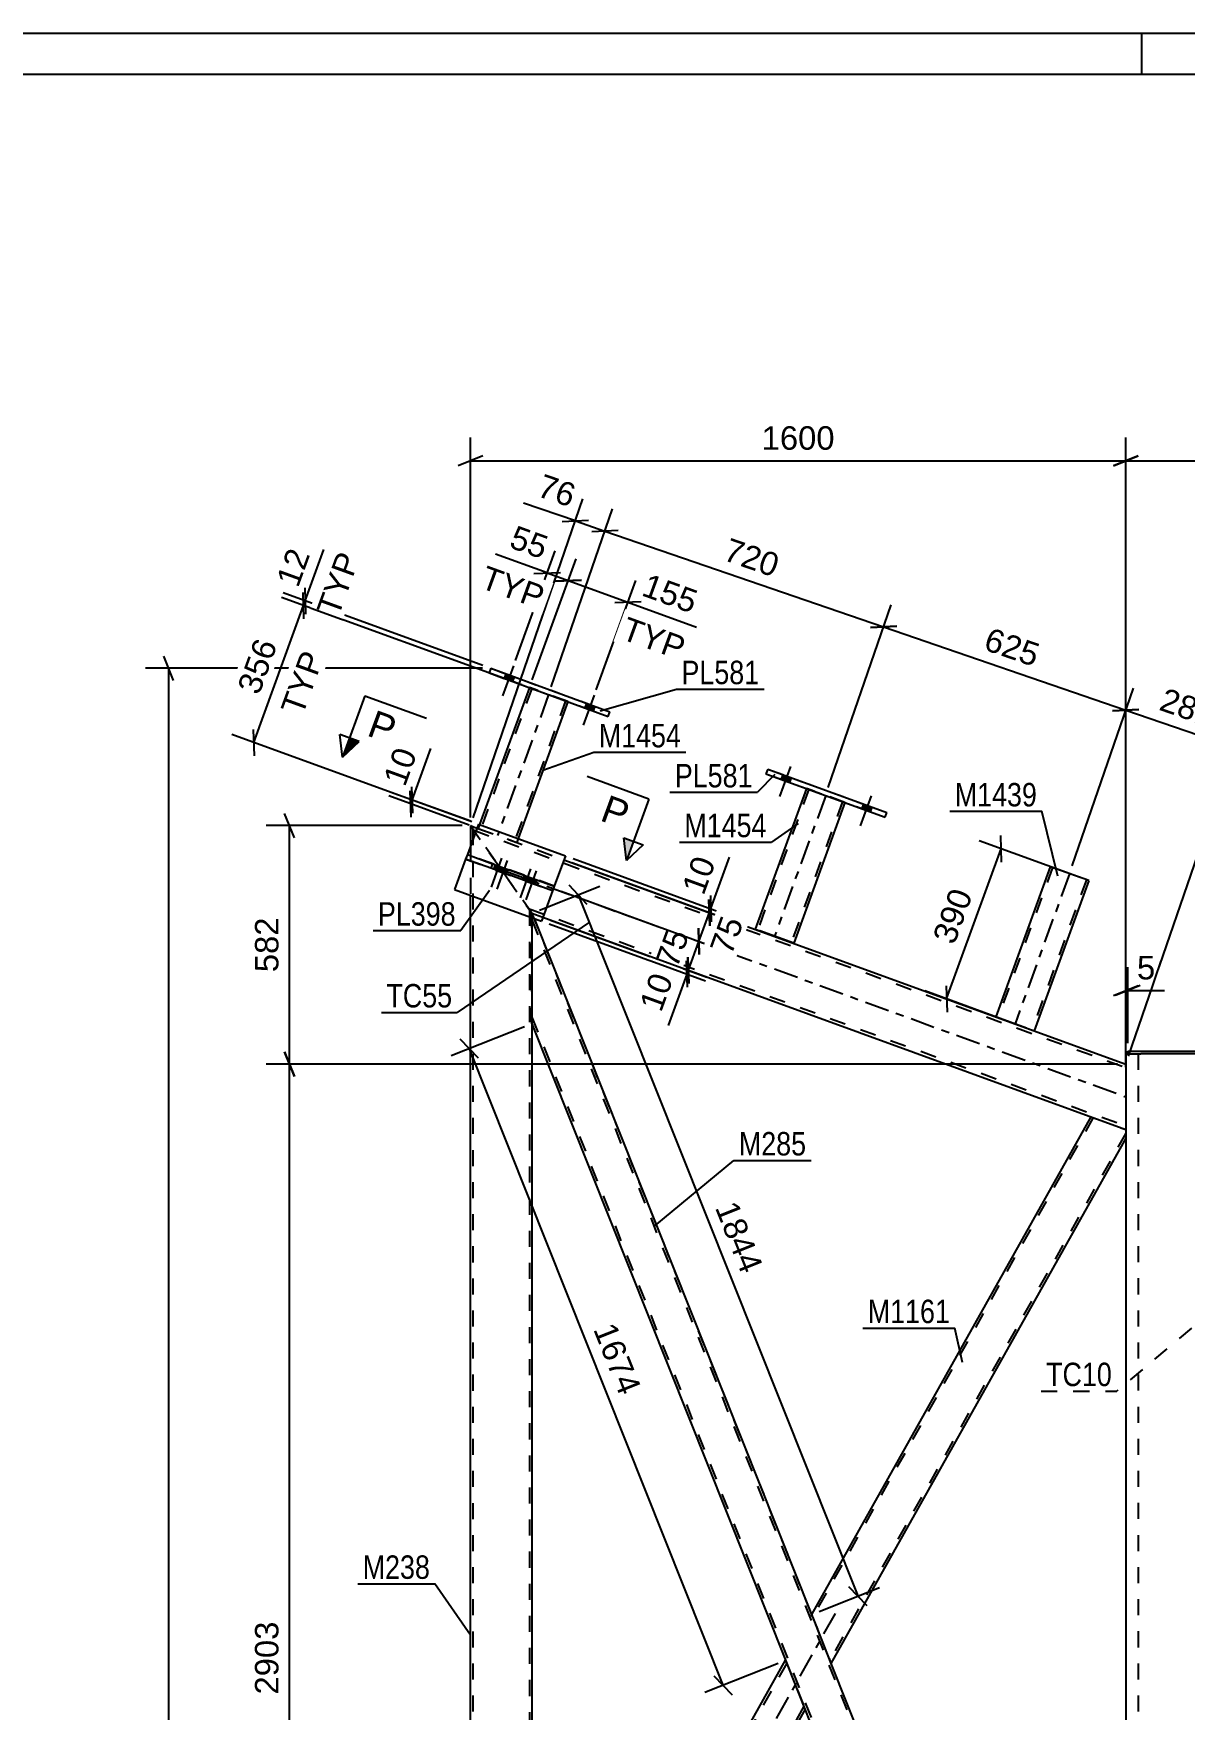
# Model space of a CAD drawing. Header units: millimetres. Extents: x -178 to 663, y -245 to 349.
# Drawn here: x 107.5 to 248, y 144.6 to 349.3 of the extents above; entities that cross this region are included whole.
import ezdxf

# ---------------------------------------------------------------- set-up
doc = ezdxf.new("R2010")
doc.units = ezdxf.units.MM
doc.linetypes.add('DXK_LINE_DOT2', pattern=[3.9198, 1.9599, -1.9599])
doc.linetypes.add('DXK_LINE_DOT3', pattern=[5.9187, 2.979, -0.9799, 0.9799, -0.9799])
doc.styles.add('Arial', font='ARIAL.TTF', dxfattribs={"height": 0.2})
doc.styles.add('Arial Narrow', font='ARIALN.TTF', dxfattribs={"height": 0.2})

# ---------------------------------------------------------------- blocks, each defined once
blk = doc.blocks.new('Unknown-247105013-1130')
at = {"color": 5, "linetype": 'Continuous'}
for p, q in [((662.81, 349.29), (-178.19, 349.29)), ((242.81, 344.29), (242.81, 349.29)), ((657.81, 344.29), (-173.19, 344.29))]:
    blk.add_line(p, q, dxfattribs=at)
blk = doc.blocks.new('Part-247105013-16909 - 16823')
at = {"color": 2, "linetype": 'Continuous'}
for p, q in [((160.46, 249), (160.25, 248.44)), ((163.34, 247.32), (160.25, 248.44)), ((160.46, 249), (160.46, 249)), ((160.46, 249), (163.55, 247.88)), ((163.55, 247.88), (163.34, 247.32)), ((163.55, 247.88), (171.08, 245.14)), ((170.87, 244.57), (163.34, 247.32)), ((171.08, 245.14), (170.87, 244.57)), ((171.08, 245.14), (171.08, 245.14))]:
    blk.add_line(p, q, dxfattribs=at)
at = {"color": 7, "linetype": 'DXK_LINE_DOT2'}
for p, q in [((160.25, 248.44), (170.87, 244.57)), ((171.08, 245.14), (160.46, 249)), ((160.46, 249), (160.46, 249)), ((171.08, 245.14), (171.08, 245.14))]:
    blk.add_line(p, q, dxfattribs=at)
blk = doc.blocks.new('Part-247105013-16826 - 16823')
at = {"color": 2, "linetype": 'Continuous'}
for p, q in [((160.84, 252.53), (161.63, 252.24)), ((172.26, 248.37), (240.86, 223.4)), ((169.69, 241.33), (240.86, 215.42))]:
    blk.add_line(p, q, dxfattribs=at)
at = {"color": 7, "linetype": 'DXK_LINE_DOT2'}
for p, q in [((168.34, 241.82), (160.84, 252.53)), ((161.24, 251.96), (240.86, 222.98)), ((161.63, 252.24), (172.26, 248.37)), ((167.94, 242.39), (240.86, 215.85)), ((168.34, 241.82), (169.69, 241.33)), ((240.86, 223.4), (240.86, 215.42))]:
    blk.add_line(p, q, dxfattribs=at)
at = {"color": 7, "linetype": 'DXK_LINE_DOT3'}
blk.add_line((164.59, 247.17), (240.86, 219.41), dxfattribs=at)
blk = doc.blocks.new('Part-247105013-16830 - 16823')
at = {"color": 2, "linetype": 'Continuous'}
for p, q in [((160.84, 252.53), (160.84, 250.07)), ((160.84, 252.53), (161.43, 251.69)), ((160.84, 78.27), (160.84, 244.02)), ((168.34, 241.29), (168.34, 83.52)), ((167.74, 83.1), (167.6, 83)), ((168.34, 83.52), (167.74, 83.1)), ((161.6, 78.8), (160.84, 78.27))]:
    blk.add_line(p, q, dxfattribs=at)
at = {"color": 7, "linetype": 'DXK_LINE_DOT2'}
for p, q in [((160.89, 252.46), (168.34, 241.82)), ((161.14, 252.1), (161.14, 78.48)), ((161.17, 252.07), (161.14, 252.1)), ((160.84, 250.07), (160.84, 244.02)), ((168.04, 242.24), (168.04, 83.31)), ((168.34, 241.82), (168.34, 241.29)), ((167.6, 83), (161.6, 78.8)), ((167.74, 83.1), (168.3, 83.49)), ((161.14, 78.48), (161.17, 78.49))]:
    blk.add_line(p, q, dxfattribs=at)
blk = doc.blocks.new('Part-247105013-16831 - 16823')
at = {"color": 7, "linetype": 'DXK_LINE_DOT3'}
blk.add_line((163.45, 81.54), (205.42, 156.3), dxfattribs=at)
at = {"color": 2, "linetype": 'Continuous'}
for p, q in [((168.34, 95.36), (199.33, 150.57)), ((199.41, 150.36), (199.33, 150.57)), ((199.62, 149.85), (199.41, 150.36)), ((201.71, 144.59), (199.62, 149.85)), ((201.71, 144.59), (168.34, 85.15))]:
    blk.add_line(p, q, dxfattribs=at)
at = {"color": 7, "linetype": 'DXK_LINE_DOT2'}
for p, q in [((199.47, 150.21), (168.34, 94.75)), ((199.33, 150.57), (199.41, 150.36)), ((201.57, 144.95), (168.34, 85.76)), ((168.34, 85.15), (168.34, 95.36))]:
    blk.add_line(p, q, dxfattribs=at)
blk = doc.blocks.new('Part-247105013-16832 - 16823')
at = {"color": 7, "linetype": 'DXK_LINE_DOT2'}
for p, q in [((168.34, 228.33), (168.34, 241.82)), ((168.34, 241.82), (168.35, 241.81)), ((168.34, 241.82), (168.35, 241.81)), ((168.35, 241.81), (204.86, 150.2)), ((168.34, 241.02), (240.86, 59.05)), ((168.34, 229.14), (236.21, 58.82)), ((202.48, 156.18), (204.86, 150.2)), ((199.33, 150.57), (201.71, 144.59)), ((240.86, 57.13), (240.86, 59.86)), ((235.84, 58.96), (240.86, 57.13))]:
    blk.add_line(p, q, dxfattribs=at)
at = {"color": 2, "linetype": 'Continuous'}
for p, q in [((168.6, 241.2), (202.48, 156.18)), ((168.34, 228.33), (199.33, 150.57)), ((204.86, 150.2), (240.86, 59.86)), ((235.84, 58.96), (201.71, 144.59))]:
    blk.add_line(p, q, dxfattribs=at)
blk = doc.blocks.new('Part-247105013-16884 - 16823')
at = {"color": 2, "linetype": 'Continuous'}
for p, q in [((241.11, 224.67), (241.11, 224.97)), ((241.11, 224.97), (290.61, 224.97)), ((241.11, 224.67), (242.68, 224.67)), ((290.61, 224.67), (289.04, 224.67)), ((290.61, 224.97), (290.61, 224.67))]:
    blk.add_line(p, q, dxfattribs=at)
at = {"color": 7, "linetype": 'DXK_LINE_DOT2'}
blk.add_line((289.04, 224.67), (242.68, 224.67), dxfattribs=at)
blk = doc.blocks.new('Part-247105013-16885 - 16823')
at = {"color": 2, "linetype": 'Continuous'}
for p, q in [((236.6, 216.97), (202.48, 156.18)), ((240.86, 214.34), (204.86, 150.2)), ((202.48, 156.18), (202.76, 155.46)), ((202.76, 155.46), (204.86, 150.2))]:
    blk.add_line(p, q, dxfattribs=at)
at = {"color": 7, "linetype": 'DXK_LINE_DOT2'}
for p, q in [((236.89, 216.87), (202.62, 155.82)), ((236.6, 216.97), (240.86, 215.42)), ((240.86, 215.42), (240.86, 214.34)), ((240.86, 214.95), (204.72, 150.56)), ((202.56, 155.97), (202.48, 156.18))]:
    blk.add_line(p, q, dxfattribs=at)
blk = doc.blocks.new('Part-247105013-16894 - 16823')
at = {"color": 2, "linetype": 'Continuous'}
for p, q in [((161.81, 252.72), (160.46, 249)), ((161.81, 252.72), (172.43, 248.85)), ((160.25, 248.44), (158.9, 244.73)), ((172.43, 248.85), (171.08, 245.14)), ((158.9, 244.73), (169.52, 240.86)), ((170.87, 244.57), (169.52, 240.86))]:
    blk.add_line(p, q, dxfattribs=at)
at = {"color": 7, "linetype": 'DXK_LINE_DOT2'}
for p, q in [((160.46, 249), (160.25, 248.44)), ((171.08, 245.14), (170.87, 244.57))]:
    blk.add_line(p, q, dxfattribs=at)
blk = doc.blocks.new('Part-247105013-16897 - 16823')
at = {"color": 2, "linetype": 'Continuous'}
for p, q in [((201.87, 257.08), (195.62, 239.87)), ((206.57, 255.37), (200.32, 238.17)), ((195.62, 239.87), (196.18, 239.67)), ((200.32, 238.17), (196.18, 239.67))]:
    blk.add_line(p, q, dxfattribs=at)
at = {"color": 7, "linetype": 'DXK_LINE_DOT2'}
for p, q in [((202.15, 256.97), (195.9, 239.77)), ((206.57, 255.37), (201.87, 257.08)), ((201.87, 257.08), (201.87, 257.08)), ((201.87, 257.08), (206.57, 255.37)), ((201.87, 257.08), (201.87, 257.08)), ((202.15, 256.97), (202.15, 256.97)), ((206.28, 255.47), (200.04, 238.27)), ((206.28, 255.47), (206.28, 255.47)), ((206.57, 255.37), (206.57, 255.37)), ((206.57, 255.37), (206.57, 255.37)), ((206.57, 255.37), (206.57, 255.37)), ((195.62, 239.87), (200.32, 238.17)), ((195.9, 239.77), (195.92, 239.76)), ((195.92, 239.76), (196.08, 239.71))]:
    blk.add_line(p, q, dxfattribs=at)
at = {"color": 7, "linetype": 'DXK_LINE_DOT3'}
blk.add_line((204.22, 256.22), (197.97, 239.02), dxfattribs=at)
blk = doc.blocks.new('Part-247105013-16898 - 16823')
at = {"color": 2, "linetype": 'Continuous'}
for p, q in [((197.14, 259.44), (196.93, 258.87)), ((196.93, 258.87), (211.5, 253.57)), ((197.14, 259.44), (211.7, 254.13)), ((211.5, 253.57), (211.7, 254.13))]:
    blk.add_line(p, q, dxfattribs=at)
at = {"color": 7, "linetype": 'DXK_LINE_DOT2'}
for p, q in [((196.93, 258.87), (211.5, 253.57)), ((197.14, 259.44), (211.7, 254.13))]:
    blk.add_line(p, q, dxfattribs=at)
blk = doc.blocks.new('Part-247105013-16899 - 16823')
at = {"color": 2, "linetype": 'Continuous'}
for p, q in [((168.04, 269.39), (161.96, 252.66)), ((172.74, 267.68), (166.66, 250.95))]:
    blk.add_line(p, q, dxfattribs=at)
at = {"color": 7, "linetype": 'DXK_LINE_DOT2'}
for p, q in [((168.32, 269.29), (162.07, 252.08)), ((172.74, 267.68), (168.04, 269.39)), ((168.04, 269.39), (168.04, 269.39)), ((168.04, 269.39), (172.74, 267.68)), ((168.04, 269.39), (168.04, 269.39)), ((168.32, 269.29), (168.32, 269.29)), ((172.46, 267.78), (166.21, 250.58)), ((172.46, 267.78), (172.46, 267.78)), ((172.74, 267.68), (172.74, 267.68)), ((172.74, 267.68), (172.74, 267.68)), ((172.74, 267.68), (172.74, 267.68)), ((161.96, 252.66), (161.79, 252.19)), ((161.79, 252.19), (166.49, 250.48)), ((161.79, 252.19), (166.49, 250.48)), ((166.66, 250.95), (166.49, 250.48))]:
    blk.add_line(p, q, dxfattribs=at)
at = {"color": 7, "linetype": 'DXK_LINE_DOT3'}
blk.add_line((170.39, 268.54), (164.14, 251.33), dxfattribs=at)
blk = doc.blocks.new('Part-247105013-16900 - 16823')
at = {"color": 2, "linetype": 'Continuous'}
for p, q in [((163.31, 271.75), (163.11, 271.19)), ((163.11, 271.19), (177.67, 265.88)), ((163.31, 271.75), (177.88, 266.45)), ((177.67, 265.88), (177.88, 266.45))]:
    blk.add_line(p, q, dxfattribs=at)
at = {"color": 7, "linetype": 'DXK_LINE_DOT2'}
for p, q in [((163.11, 271.19), (177.67, 265.88)), ((163.31, 271.75), (177.88, 266.45))]:
    blk.add_line(p, q, dxfattribs=at)
blk = doc.blocks.new('Part-247105013-16901 - 16823')
at = {"color": 2, "linetype": 'Continuous'}
for p, q in [((231.64, 247.51), (224.99, 229.19)), ((236.34, 245.81), (229.68, 227.48)), ((231.64, 247.51), (231.64, 247.51)), ((236.34, 245.81), (231.64, 247.51)), ((236.34, 245.81), (236.34, 245.81)), ((224.99, 229.19), (229.68, 227.48))]:
    blk.add_line(p, q, dxfattribs=at)
at = {"color": 7, "linetype": 'DXK_LINE_DOT2'}
for p, q in [((231.92, 247.41), (225.27, 229.08)), ((236.06, 245.91), (229.4, 227.58)), ((236.34, 245.81), (231.64, 247.51)), ((231.64, 247.51), (231.64, 247.51)), ((231.92, 247.41), (231.92, 247.41)), ((231.95, 247.4), (231.99, 247.39)), ((236.06, 245.91), (236.06, 245.91)), ((236.34, 245.81), (236.34, 245.81)), ((224.99, 229.19), (229.68, 227.48))]:
    blk.add_line(p, q, dxfattribs=at)
at = {"color": 7, "linetype": 'DXK_LINE_DOT3'}
blk.add_line((233.99, 246.66), (227.34, 228.33), dxfattribs=at)
blk = doc.blocks.new('Part-247105013-16903 - 16823')
at = {"color": 2, "linetype": 'Continuous'}
for p, q in [((240.86, 224.67), (240.86, 25.75)), ((240.86, 224.67), (241.09, 224.67)), ((241.09, 224.67), (241.11, 224.67)), ((242.68, 224.67), (242.71, 224.67)), ((289.04, 224.67), (242.71, 224.67))]:
    blk.add_line(p, q, dxfattribs=at)
at = {"color": 7, "linetype": 'DXK_LINE_DOT2'}
for p, q in [((241.11, 224.67), (242.68, 224.67)), ((242.36, 224.67), (242.36, 25.75))]:
    blk.add_line(p, q, dxfattribs=at)
blk = doc.blocks.new('Bolt-247105013-16934 - 16823')
at = {"linetype": 'Continuous'}
for points in [[(198.77, 258.21), (199.8, 257.83), (200.01, 258.39), (198.97, 258.77)], [(208.63, 254.61), (209.67, 254.24), (209.87, 254.8), (208.84, 255.18)]]:
    blk.add_hatch(color=1, dxfattribs=at).paths.add_polyline_path(points)
at = {"color": 1, "linetype": 'Continuous'}
for p, q in [((199.92, 259.76), (198.58, 256.09)), ((198.97, 258.77), (198.77, 258.21)), ((200.01, 258.39), (199.8, 257.83)), ((209.78, 256.16), (208.45, 252.5)), ((208.84, 255.18), (208.63, 254.61)), ((209.87, 254.8), (209.67, 254.24))]:
    blk.add_line(p, q, dxfattribs=at)
blk = doc.blocks.new('Bolt-247105013-16935 - 16823')
at = {"linetype": 'Continuous'}
for points in [[(198.77, 258.21), (199.8, 257.83), (200.01, 258.39), (198.97, 258.77)], [(208.63, 254.61), (209.67, 254.24), (209.87, 254.8), (208.84, 255.18)]]:
    blk.add_hatch(color=1, dxfattribs=at).paths.add_polyline_path(points)
at = {"color": 1, "linetype": 'Continuous'}
for p, q in [((199.92, 259.76), (198.58, 256.09)), ((198.97, 258.77), (198.77, 258.21)), ((200.01, 258.39), (199.8, 257.83)), ((209.78, 256.16), (208.45, 252.5)), ((208.84, 255.18), (208.63, 254.61)), ((209.87, 254.8), (209.67, 254.24))]:
    blk.add_line(p, q, dxfattribs=at)
blk = doc.blocks.new('Bolt-247105013-16936 - 16823')
at = {"linetype": 'Continuous'}
for points in [[(164.94, 270.52), (165.97, 270.14), (166.18, 270.71), (165.14, 271.08)], [(174.8, 266.93), (175.84, 266.55), (176.04, 267.11), (175.01, 267.49)]]:
    blk.add_hatch(color=1, dxfattribs=at).paths.add_polyline_path(points)
at = {"color": 1, "linetype": 'Continuous'}
for p, q in [((166.09, 272.07), (164.75, 268.4)), ((165.14, 271.08), (164.94, 270.52)), ((166.18, 270.71), (165.97, 270.14)), ((175.95, 268.48), (174.62, 264.81)), ((175.01, 267.49), (174.8, 266.93)), ((176.04, 267.11), (175.84, 266.55))]:
    blk.add_line(p, q, dxfattribs=at)
blk = doc.blocks.new('Bolt-247105013-16937 - 16823')
at = {"linetype": 'Continuous'}
for points in [[(164.94, 270.52), (165.97, 270.14), (166.18, 270.71), (165.14, 271.08)], [(174.8, 266.93), (175.84, 266.55), (176.04, 267.11), (175.01, 267.49)]]:
    blk.add_hatch(color=1, dxfattribs=at).paths.add_polyline_path(points)
at = {"color": 1, "linetype": 'Continuous'}
for p, q in [((166.09, 272.07), (164.75, 268.4)), ((165.14, 271.08), (164.94, 270.52)), ((166.18, 270.71), (165.97, 270.14)), ((175.95, 268.48), (174.62, 264.81)), ((175.01, 267.49), (174.8, 266.93)), ((176.04, 267.11), (175.84, 266.55))]:
    blk.add_line(p, q, dxfattribs=at)
blk = doc.blocks.new('Bolt-247105013-16943 - 16823')
at = {"linetype": 'Continuous'}
for points in [[(164.72, 247.45), (163.87, 247.76), (163.66, 247.2), (164.51, 246.89)], [(165.42, 247.2), (164.57, 247.51), (164.37, 246.94), (165.21, 246.63)], [(168.26, 246.16), (167.42, 246.47), (167.21, 245.91), (168.06, 245.6)], [(168.96, 245.91), (168.12, 246.22), (167.91, 245.65), (168.76, 245.34)]]:
    blk.add_hatch(color=1, dxfattribs=at).paths.add_polyline_path(points)
at = {"color": 1, "linetype": 'Continuous'}
for p, q in [((164.63, 248.55), (163.35, 245.02)), ((163.87, 247.76), (163.66, 247.2)), ((165.34, 248.29), (164.05, 244.77)), ((164.57, 247.51), (164.37, 246.94)), ((164.72, 247.45), (164.51, 246.89)), ((165.42, 247.2), (165.21, 246.63)), ((168.18, 247.26), (166.9, 243.73)), ((167.42, 246.47), (167.21, 245.91)), ((168.88, 247), (167.6, 243.48)), ((168.12, 246.22), (167.91, 245.65)), ((168.26, 246.16), (168.06, 245.6)), ((168.96, 245.91), (168.76, 245.34))]:
    blk.add_line(p, q, dxfattribs=at)
blk = doc.blocks.new('StraightDimension-247105013-23642 - 16823')
at = {"color": 7, "linetype": 'Continuous'}
for p, q in [((162.37, 272.09), (137.98, 280.95)), ((140.5, 277.79), (140.4, 281.02)), ((140.61, 281.59), (140.71, 278.36)), ((167.1, 269.73), (137.77, 280.38)), ((140.45, 279.41), (140.66, 279.98))]:
    blk.add_line(p, q, dxfattribs=at)
at = {"color": 0}
blk.add_wipeout([(142.06, 286.03), (138.11, 287.47), (136.18, 282.16), (140.13, 280.72)], dxfattribs=at)
at = {"color": 7, "linetype": 'Continuous'}
blk.add_line((140.66, 279.98), (142.94, 286.27), dxfattribs=at)
at = {"color": 0, "linetype": 'Continuous'}
blk.add_wipeout([(148.13, 285.6), (144.18, 287.03), (141.12, 278.6), (145.06, 277.16)], dxfattribs=at)
at = {"color": 7, "linetype": 'Continuous'}
blk.add_line((140.66, 279.98), (142.94, 286.27), dxfattribs=at)
at = {"color": 3, "style": 'Arial'}
blk.add_text('12', height=2.865, rotation=70.0384, dxfattribs=at).set_placement((139.77, 281.49))
at = {"color": 3, "linetype": 'Continuous', "style": 'Arial'}
blk.add_text('TYP', height=2.865, rotation=70.0384, dxfattribs=at).set_placement((144.7, 277.93))
blk = doc.blocks.new('StraightDimension-247105013-23061 - 16823')
at = {"color": 7, "linetype": 'Continuous'}
for p, q in [((160.84, 253.53), (160.84, 299.95)), ((240.86, 223.02), (240.86, 299.95)), ((162.34, 297.7), (159.34, 296.5)), ((160.84, 297.1), (240.86, 297.1)), ((239.36, 296.5), (242.36, 297.7))]:
    blk.add_line(p, q, dxfattribs=at)
at = {"color": 0}
blk.add_wipeout([(205.9, 297.85), (205.9, 302.05), (195.8, 302.05), (195.8, 297.85)], dxfattribs=at)
at = {"color": 3, "style": 'Arial'}
blk.add_text('1600', height=2.865, dxfattribs=at).set_placement((196.4, 298.45))
blk = doc.blocks.new('StraightDimension-247105013-24439 - 16823')
at = {"color": 7, "linetype": 'Continuous'}
for p, q in [((171.91, 244.51), (190.99, 237.57)), ((170.63, 240.98), (189.71, 234.04)), ((188.68, 240), (188.78, 236.77)), ((187.45, 234.86), (188.73, 238.39)), ((187.5, 233.25), (187.4, 236.48))]:
    blk.add_line(p, q, dxfattribs=at)
at = {"color": 0}
blk.add_wipeout([(188.35, 239.53), (184.41, 240.97), (182.47, 235.66), (186.42, 234.23)], dxfattribs=at)
at = {"color": 3, "style": 'Arial'}
blk.add_text('75', height=2.865, rotation=69.9983, dxfattribs=at).set_placement((186.06, 235))
blk = doc.blocks.new('StraightDimension-247105013-22977 - 16823')
at = {"color": 7, "linetype": 'Continuous'}
for p, q in [((139.34, 251.03), (138.14, 254.03)), ((159.84, 252.53), (135.89, 252.53)), ((138.74, 223.4), (138.74, 252.53)), ((239.86, 223.4), (135.89, 223.4)), ((138.14, 224.9), (139.34, 221.9))]:
    blk.add_line(p, q, dxfattribs=at)
at = {"color": 0}
blk.add_wipeout([(137.99, 241.9), (133.79, 241.9), (133.79, 234.03), (137.99, 234.03)], dxfattribs=at)
at = {"color": 3, "style": 'Arial'}
blk.add_text('582', height=2.865, rotation=90.0002, dxfattribs=at).set_placement((137.39, 234.63))
blk = doc.blocks.new('StraightDimension-247105013-22978 - 16823')
at = {"color": 7, "linetype": 'Continuous'}
for p, q in [((239.86, 223.4), (135.89, 223.4)), ((139.34, 221.9), (138.14, 224.9)), ((138.74, 78.27), (138.74, 223.4)), ((159.84, 78.27), (135.89, 78.27)), ((138.14, 79.77), (139.34, 76.77))]:
    blk.add_line(p, q, dxfattribs=at)
at = {"color": 0}
blk.add_wipeout([(137.99, 155.88), (133.79, 155.88), (133.79, 145.79), (137.99, 145.79)], dxfattribs=at)
at = {"color": 3, "style": 'Arial'}
blk.add_text('2903', height=2.865, rotation=90.0002, dxfattribs=at).set_placement((137.39, 146.39))
blk = doc.blocks.new('StraightDimension-247105013-23048 - 16823')
at = {"color": 7, "linetype": 'Continuous'}
for p, q in [((124.59, 270.25), (123.39, 273.25)), ((162.31, 271.75), (121.14, 271.75)), ((123.99, -1.5), (123.99, 271.75))]:
    blk.add_line(p, q, dxfattribs=at)
blk = doc.blocks.new('StraightDimension-247105013-23060 - 16823')
at = {"color": 7, "linetype": 'Continuous'}
for p, q in [((240.86, 223.02), (240.86, 299.95)), ((290.86, 222.85), (290.86, 299.95)), ((242.36, 297.7), (239.36, 296.5)), ((240.86, 297.1), (290.86, 297.1)), ((289.36, 296.5), (292.36, 297.7))]:
    blk.add_line(p, q, dxfattribs=at)
at = {"color": 0}
blk.add_wipeout([(270.91, 297.85), (270.91, 302.05), (260.81, 302.05), (260.81, 297.85)], dxfattribs=at)
at = {"color": 3, "style": 'Arial'}
blk.add_text('1000', height=2.865, dxfattribs=at).set_placement((261.41, 298.45))
blk = doc.blocks.new('StraightDimension-247105013-23168 - 16823')
at = {"color": 7, "linetype": 'Continuous'}
for p, q in [((240.86, 225.67), (240.86, 235.25)), ((241.11, 225.97), (241.11, 235.25)), ((239.36, 231.8), (242.36, 233)), ((242.61, 233), (239.61, 231.8)), ((240.86, 232.4), (241.11, 232.4))]:
    blk.add_line(p, q, dxfattribs=at)
at = {"color": 0}
blk.add_wipeout([(245.06, 233.15), (245.06, 237.35), (241.63, 237.35), (241.63, 233.15)], dxfattribs=at)
at = {"color": 7, "linetype": 'Continuous'}
blk.add_line((241.11, 232.4), (245.58, 232.4), dxfattribs=at)
blk.add_line((241.11, 232.4), (245.58, 232.4), dxfattribs=at)
at = {"color": 3, "style": 'Arial'}
blk.add_text('5', height=2.87, dxfattribs=at).set_placement((242.23, 233.75))
blk = doc.blocks.new('StraightDimension-247105013-23490 - 16823')
at = {"color": 7, "linetype": 'Continuous'}
for p, q in [((234.32, 247.6), (241.79, 269.33)), ((242.48, 266.71), (239.25, 266.56)), ((240.86, 266.63), (254.16, 262.06)), ((241.18, 224.35), (255.08, 264.76)), ((252.54, 261.98), (255.77, 262.14))]:
    blk.add_line(p, q, dxfattribs=at)
at = {"color": 0}
blk.add_wipeout([(251.47, 263.78), (252.84, 267.75), (245.4, 270.31), (244.03, 266.34)], dxfattribs=at)
at = {"color": 3, "style": 'Arial'}
blk.add_text('281', height=2.865, rotation=-18.9821, dxfattribs=at).set_placement((244.79, 266.71))
blk = doc.blocks.new('StraightDimension-247105013-23491 - 16823')
at = {"color": 7, "linetype": 'Continuous'}
for p, q in [((204.54, 257.17), (212.22, 279.5)), ((212.91, 276.88), (209.68, 276.72)), ((211.3, 276.8), (240.86, 266.63)), ((234.32, 247.6), (241.79, 269.33)), ((239.25, 266.56), (242.48, 266.71))]:
    blk.add_line(p, q, dxfattribs=at)
at = {"color": 0}
blk.add_wipeout([(230.04, 271.15), (231.41, 275.12), (223.97, 277.68), (222.6, 273.71)], dxfattribs=at)
at = {"color": 3, "style": 'Arial'}
blk.add_text('625', height=2.865, rotation=-18.9821, dxfattribs=at).set_placement((223.36, 274.08))
blk = doc.blocks.new('StraightDimension-247105013-23492 - 16823')
at = {"color": 7, "linetype": 'Continuous'}
for p, q in [((170.71, 269.48), (178.19, 291.21)), ((178.87, 288.59), (175.65, 288.43)), ((177.26, 288.51), (211.3, 276.8)), ((204.54, 257.17), (212.22, 279.5)), ((209.68, 276.72), (212.91, 276.88))]:
    blk.add_line(p, q, dxfattribs=at)
at = {"color": 0}
blk.add_wipeout([(198.24, 282.09), (199.61, 286.06), (192.17, 288.62), (190.8, 284.65)], dxfattribs=at)
at = {"color": 3, "style": 'Arial'}
blk.add_text('720', height=2.865, rotation=-18.9821, dxfattribs=at).set_placement((191.56, 285.02))
blk = doc.blocks.new('StraightDimension-247105013-23493 - 16823')
at = {"color": 7, "linetype": 'Continuous'}
for p, q in [((161.17, 253.47), (174.58, 292.45)), ((170.71, 269.48), (178.19, 291.21)), ((172.04, 289.67), (175.26, 289.83)), ((173.65, 289.75), (177.26, 288.51)), ((178.87, 288.59), (175.65, 288.43))]:
    blk.add_line(p, q, dxfattribs=at)
at = {"color": 0}
blk.add_wipeout([(173.4, 290.63), (174.76, 294.6), (169.42, 296.44), (168.06, 292.47)], dxfattribs=at)
at = {"color": 7, "linetype": 'Continuous'}
blk.add_line((173.65, 289.75), (167.32, 291.93), dxfattribs=at)
blk.add_line((173.65, 289.75), (167.32, 291.93), dxfattribs=at)
at = {"color": 3, "style": 'Arial'}
blk.add_text('76', height=2.865, rotation=-18.9821, dxfattribs=at).set_placement((168.82, 292.84))
blk = doc.blocks.new('StraightDimension-247105013-23594 - 16823')
at = {"color": 7, "linetype": 'Continuous'}
for p, q in [((168.38, 270.33), (173.76, 285.14)), ((171.17, 282.41), (174.4, 282.51)), ((172.79, 282.46), (180.07, 279.81)), ((176.19, 269.13), (181.04, 282.49)), ((181.69, 279.87), (178.46, 279.76))]:
    blk.add_line(p, q, dxfattribs=at)
at = {"color": 0}
blk.add_wipeout([(188.22, 277.65), (189.65, 281.6), (182.25, 284.29), (180.82, 280.34)], dxfattribs=at)
at = {"color": 7, "linetype": 'Continuous'}
blk.add_line((180.07, 279.81), (188.46, 276.77), dxfattribs=at)
at = {"color": 0, "linetype": 'Continuous'}
blk.add_wipeout([(186.74, 271.96), (188.17, 275.91), (179.74, 278.98), (178.3, 275.03)], dxfattribs=at)
at = {"color": 7, "linetype": 'Continuous'}
blk.add_line((180.07, 279.81), (188.46, 276.77), dxfattribs=at)
at = {"color": 3, "style": 'Arial'}
blk.add_text('155', height=2.865, rotation=-19.9618, dxfattribs=at).set_placement((181.59, 280.7))
at = {"color": 3, "linetype": 'Continuous', "style": 'Arial'}
blk.add_text('TYP', height=2.865, rotation=-19.9618, dxfattribs=at).set_placement((179.07, 275.39))
blk = doc.blocks.new('StraightDimension-247105013-23595 - 16823')
at = {"color": 7, "linetype": 'Continuous'}
for p, q in [((166.32, 272.72), (171.17, 286.08)), ((168.38, 270.33), (173.76, 285.14)), ((168.59, 283.35), (171.82, 283.45)), ((170.2, 283.4), (172.79, 282.46)), ((174.4, 282.51), (171.17, 282.41))]:
    blk.add_line(p, q, dxfattribs=at)
at = {"color": 0}
blk.add_wipeout([(169.96, 284.28), (171.4, 288.23), (166.09, 290.16), (164.66, 286.21)], dxfattribs=at)
at = {"color": 7, "linetype": 'Continuous'}
blk.add_line((170.2, 283.4), (163.91, 285.68), dxfattribs=at)
at = {"color": 0, "linetype": 'Continuous'}
blk.add_wipeout([(169.53, 278.21), (170.96, 282.16), (162.53, 285.23), (161.09, 281.28)], dxfattribs=at)
at = {"color": 7, "linetype": 'Continuous'}
blk.add_line((170.2, 283.4), (163.91, 285.68), dxfattribs=at)
at = {"color": 3, "style": 'Arial'}
blk.add_text('55', height=2.865, rotation=-19.9618, dxfattribs=at).set_placement((165.42, 286.57))
at = {"color": 3, "linetype": 'Continuous', "style": 'Arial'}
blk.add_text('TYP', height=2.865, rotation=-19.9618, dxfattribs=at).set_placement((161.86, 281.64))
blk = doc.blocks.new('StraightDimension-247105013-23643 - 16823')
at = {"color": 7, "linetype": 'Continuous'}
for p, q in [((140.5, 277.79), (140.4, 281.02)), ((134.38, 262.68), (140.45, 279.41)), ((167.1, 269.73), (137.77, 280.38)), ((134.32, 264.29), (134.43, 261.06)), ((161.02, 253), (131.7, 263.65))]:
    blk.add_line(p, q, dxfattribs=at)
at = {"color": 0}
blk.add_wipeout([(138.05, 275), (134.11, 276.43), (131.42, 269.03), (135.37, 267.6)], dxfattribs=at)
at = {"color": 0, "linetype": 'Continuous'}
blk.add_wipeout([(143.74, 273.52), (139.79, 274.95), (136.73, 266.52), (140.68, 265.08)], dxfattribs=at)
at = {"color": 3, "style": 'Arial'}
blk.add_text('356', height=2.865, rotation=70.0384, dxfattribs=at).set_placement((135.01, 268.37))
at = {"color": 3, "linetype": 'Continuous', "style": 'Arial'}
blk.add_text('TYP', height=2.865, rotation=70.0384, dxfattribs=at).set_placement((140.32, 265.85))
blk = doc.blocks.new('StraightDimension-247105013-23691 - 16823')
at = {"color": 7, "linetype": 'Continuous'}
for p, q in [((235.4, 246.15), (222.98, 250.67)), ((225.71, 248.08), (225.61, 251.31)), ((218.99, 231.36), (225.66, 249.69)), ((228.74, 227.81), (216.31, 232.34)), ((218.94, 232.98), (219.04, 229.75))]:
    blk.add_line(p, q, dxfattribs=at)
at = {"color": 0}
blk.add_wipeout([(222.97, 244.48), (219.02, 245.92), (216.33, 238.52), (220.28, 237.09)], dxfattribs=at)
at = {"color": 3, "style": 'Arial'}
blk.add_text('390', height=2.865, rotation=69.9983, dxfattribs=at).set_placement((219.92, 237.86))
blk = doc.blocks.new('StraightDimension-247105013-24360 - 16823')
at = {"color": 7, "linetype": 'Continuous'}
for p, q in [((167.42, 227.96), (158.47, 224.39)), ((161.81, 224.11), (159.58, 226.45)), ((160.7, 225.28), (191.68, 147.52)), ((198.4, 150.2), (189.45, 146.63)), ((190.57, 148.69), (192.79, 146.35))]:
    blk.add_line(p, q, dxfattribs=at)
at = {"color": 0}
blk.add_wipeout([(178.75, 181.99), (182.66, 183.54), (178.92, 192.92), (175.02, 191.37)], dxfattribs=at)
at = {"color": 3, "style": 'Arial'}
blk.add_text('1674', height=2.865, rotation=-68.2737, dxfattribs=at).set_placement((175.8, 191.03))
blk = doc.blocks.new('StraightDimension-247105013-24392 - 16823')
at = {"color": 7, "linetype": 'Continuous'}
for p, q in [((169.27, 242.2), (176.64, 245.14)), ((175.11, 242.91), (172.88, 245.26)), ((173.99, 244.08), (208.13, 158.43)), ((203.41, 156.55), (210.78, 159.48)), ((207.01, 159.6), (209.24, 157.26))]:
    blk.add_line(p, q, dxfattribs=at)
at = {"color": 0}
blk.add_wipeout([(193.63, 196.84), (197.53, 198.4), (193.79, 207.78), (189.89, 206.22)], dxfattribs=at)
at = {"color": 3, "style": 'Arial'}
blk.add_text('1844', height=2.865, rotation=-68.2737, dxfattribs=at).set_placement((190.67, 205.89))
blk = doc.blocks.new('StraightDimension-247105013-24411 - 16823')
at = {"color": 7, "linetype": 'Continuous'}
for p, q in [((160.7, 252.59), (150.86, 256.16)), ((160.87, 253.06), (151.03, 256.63)), ((153.59, 253.57), (153.49, 256.8)), ((153.66, 257.27), (153.76, 254.04)), ((153.54, 255.18), (153.71, 255.66))]:
    blk.add_line(p, q, dxfattribs=at)
at = {"color": 0}
blk.add_wipeout([(155.11, 261.71), (151.17, 263.15), (149.24, 257.84), (153.18, 256.41)], dxfattribs=at)
at = {"color": 7, "linetype": 'Continuous'}
blk.add_line((153.71, 255.66), (156, 261.95), dxfattribs=at)
blk.add_line((153.71, 255.66), (156, 261.95), dxfattribs=at)
at = {"color": 3, "style": 'Arial'}
blk.add_text('10', height=2.865, rotation=70.0384, dxfattribs=at).set_placement((152.83, 257.17))
blk = doc.blocks.new('StraightDimension-247105013-24437 - 16823')
at = {"color": 7, "linetype": 'Continuous'}
for p, q in [((173.2, 248.03), (192.27, 241.09)), ((173.37, 248.51), (192.44, 241.56)), ((190.14, 244), (190.24, 240.77)), ((190.07, 240.3), (189.96, 243.52)), ((190.02, 241.91), (190.19, 242.39))]:
    blk.add_line(p, q, dxfattribs=at)
at = {"color": 0}
blk.add_wipeout([(191.59, 248.44), (187.65, 249.88), (185.72, 244.57), (189.66, 243.14)], dxfattribs=at)
at = {"color": 7, "linetype": 'Continuous'}
blk.add_line((190.19, 242.39), (192.48, 248.68), dxfattribs=at)
blk.add_line((190.19, 242.39), (192.48, 248.68), dxfattribs=at)
at = {"color": 3, "style": 'Arial'}
blk.add_text('10', height=2.865, rotation=69.9983, dxfattribs=at).set_placement((189.3, 243.9))
blk = doc.blocks.new('StraightDimension-247105013-24438 - 16823')
at = {"color": 7, "linetype": 'Continuous'}
for p, q in [((173.2, 248.03), (192.69, 240.94)), ((171.91, 244.51), (191.41, 237.41)), ((188.73, 238.39), (190.02, 241.91)), ((189.96, 243.52), (190.07, 240.3)), ((188.78, 236.77), (188.68, 240))]:
    blk.add_line(p, q, dxfattribs=at)
at = {"color": 0}
blk.add_wipeout([(194.99, 241.11), (191.04, 242.54), (189.11, 237.24), (193.06, 235.8)], dxfattribs=at)
at = {"color": 3, "style": 'Arial'}
blk.add_text('75', height=2.865, rotation=69.9983, dxfattribs=at).set_placement((192.7, 236.57))
blk = doc.blocks.new('StraightDimension-247105013-24440 - 16823')
at = {"color": 7, "linetype": 'Continuous'}
for p, q in [((170.46, 240.52), (189.54, 233.58)), ((170.63, 240.98), (189.71, 234.04)), ((187.33, 232.78), (187.23, 236.01)), ((187.4, 236.48), (187.5, 233.25)), ((187.28, 234.4), (187.45, 234.86))]:
    blk.add_line(p, q, dxfattribs=at)
at = {"color": 0}
blk.add_wipeout([(186.4, 234.16), (182.45, 235.6), (180.52, 230.29), (184.47, 228.85)], dxfattribs=at)
at = {"color": 7, "linetype": 'Continuous'}
blk.add_line((187.28, 234.4), (184.99, 228.1), dxfattribs=at)
blk.add_line((187.28, 234.4), (184.99, 228.1), dxfattribs=at)
at = {"color": 3, "style": 'Arial'}
blk.add_text('10', height=2.865, rotation=69.9983, dxfattribs=at).set_placement((184.11, 229.62))
blk = doc.blocks.new('Mark-247105013-16989 - 16823')
at = {"color": 0}
blk.add_wipeout([(201.84, 212.24), (201.84, 215.24), (193.62, 215.24), (193.62, 212.24)], dxfattribs=at)
blk.add_wipeout([(201.84, 212.24), (201.84, 215.24), (193.62, 215.24), (193.62, 212.24)], dxfattribs=at)
at = {"color": 30, "linetype": 'Continuous'}
for p, q in [((183.34, 203.66), (193.02, 211.64)), ((193.02, 211.64), (202.44, 211.64))]:
    blk.add_line(p, q, dxfattribs=at)
at = {"color": 3, "style": 'Arial Narrow'}
blk.add_text('M285', height=2.863, dxfattribs=at).set_placement((193.62, 212.24))
blk = doc.blocks.new('SectionMark-247105013-27789 - 16823')
at = {"linetype": 'Continuous'}
blk.add_hatch(color=6, dxfattribs=at).paths.add_polyline_path([(179.57, 251.04), (180.75, 250.61), (179.89, 248.26)])
at = {"color": 6, "linetype": 'Continuous'}
for p, q in [((145.21, 260.88), (144.89, 263.66)), ((179.57, 251.04), (181.92, 250.18)), ((179.89, 248.26), (179.57, 251.04)), ((181.92, 250.18), (179.89, 248.26))]:
    blk.add_line(p, q, dxfattribs=at)
at = {"color": 0, "linetype": 'Continuous'}
for points in [[(150.97, 262.51), (152.17, 265.8), (149.25, 266.86), (148.05, 263.58)], [(179.44, 252.15), (180.64, 255.44), (177.72, 256.5), (176.52, 253.21)]]:
    blk.add_wipeout(points, dxfattribs=at)
at = {"linetype": 'Continuous'}
blk.add_hatch(color=6, dxfattribs=at).paths.add_polyline_path([(146.06, 263.23), (147.24, 262.81), (145.21, 260.88)])
at = {"color": 6, "linetype": 'Continuous'}
for p, q in [((147.95, 268.4), (145.21, 260.88)), ((147.95, 268.4), (155.46, 265.67)), ((147.24, 262.81), (144.89, 263.66)), ((145.21, 260.88), (147.24, 262.81)), ((182.63, 255.78), (175.11, 258.52)), ((182.63, 255.78), (179.89, 248.26))]:
    blk.add_line(p, q, dxfattribs=at)
at = {"color": 3, "linetype": 'Continuous', "style": 'Arial'}
for p in [(148.05, 263.58), (176.52, 253.21)]:
    blk.add_text('P', height=3.34, rotation=-20.002, dxfattribs=at).set_placement(p)
blk = doc.blocks.new('Mark-247105013-23323 - 16823')
at = {"color": 0}
blk.add_wipeout([(158.61, 230.32), (158.61, 233.32), (150.58, 233.32), (150.58, 230.32)], dxfattribs=at)
blk.add_wipeout([(158.61, 230.32), (158.61, 233.32), (150.58, 233.32), (150.58, 230.32)], dxfattribs=at)
at = {"color": 30, "linetype": 'Continuous'}
for p in [(175.38, 240.75), (149.98, 229.72)]:
    blk.add_line(p, (159.21, 229.72), dxfattribs=at)
at = {"color": 3, "style": 'Arial Narrow'}
blk.add_text('TC55', height=2.863, dxfattribs=at).set_placement((150.58, 230.32))
blk = doc.blocks.new('Mark-247105013-17115 - 16823')
at = {"color": 0}
blk.add_wipeout([(219.41, 191.76), (219.41, 194.76), (209.36, 194.76), (209.36, 191.76)], dxfattribs=at)
blk.add_wipeout([(219.41, 191.76), (219.41, 194.76), (209.36, 194.76), (209.36, 191.76)], dxfattribs=at)
at = {"color": 30, "linetype": 'Continuous'}
for p in [(208.76, 191.16), (220.91, 186.93)]:
    blk.add_line(p, (220.01, 191.16), dxfattribs=at)
at = {"color": 3, "style": 'Arial Narrow'}
blk.add_text('M1161', height=2.863, dxfattribs=at).set_placement((209.36, 191.76))
blk = doc.blocks.new('Mark-247105013-23329 - 16823')
at = {"color": 0}
blk.add_wipeout([(155.9, 160.52), (155.9, 163.52), (147.68, 163.52), (147.68, 160.52)], dxfattribs=at)
blk.add_wipeout([(155.9, 160.52), (155.9, 163.52), (147.68, 163.52), (147.68, 160.52)], dxfattribs=at)
at = {"color": 30, "linetype": 'Continuous'}
for p in [(147.08, 159.92), (160.84, 153.64)]:
    blk.add_line(p, (156.5, 159.92), dxfattribs=at)
at = {"color": 3, "style": 'Arial Narrow'}
blk.add_text('M238', height=2.863, dxfattribs=at).set_placement((147.68, 160.52))
blk = doc.blocks.new('Mark-247105013-23564 - 16823')
at = {"color": 0}
blk.add_wipeout([(159.05, 240.31), (159.05, 243.31), (149.54, 243.31), (149.54, 240.31)], dxfattribs=at)
blk.add_wipeout([(159.05, 240.31), (159.05, 243.31), (149.54, 243.31), (149.54, 240.31)], dxfattribs=at)
at = {"color": 30, "linetype": 'Continuous'}
for p in [(163.17, 244.6), (148.94, 239.71)]:
    blk.add_line(p, (159.65, 239.71), dxfattribs=at)
at = {"color": 3, "style": 'Arial Narrow'}
blk.add_text('PL398', height=2.863, dxfattribs=at).set_placement((149.54, 240.31))
blk = doc.blocks.new('Mark-247105013-23569 - 16823')
at = {"color": 0}
blk.add_wipeout([(186.56, 262.09), (186.56, 265.09), (176.51, 265.09), (176.51, 262.09)], dxfattribs=at)
blk.add_wipeout([(186.56, 262.09), (186.56, 265.09), (176.51, 265.09), (176.51, 262.09)], dxfattribs=at)
at = {"color": 30, "linetype": 'Continuous'}
for p, q in [((169.67, 259.31), (175.91, 261.49)), ((175.91, 261.49), (187.16, 261.49))]:
    blk.add_line(p, q, dxfattribs=at)
at = {"color": 3, "style": 'Arial Narrow'}
blk.add_text('M1454', height=2.863, dxfattribs=at).set_placement((176.51, 262.09))
blk = doc.blocks.new('Mark-247105013-23574 - 16823')
at = {"color": 0}
blk.add_wipeout([(197.01, 251.12), (197.01, 254.12), (186.96, 254.12), (186.96, 251.12)], dxfattribs=at)
blk.add_wipeout([(197.01, 251.12), (197.01, 254.12), (186.96, 254.12), (186.96, 251.12)], dxfattribs=at)
at = {"color": 30, "linetype": 'Continuous'}
for p in [(200.85, 252.81), (186.36, 250.52)]:
    blk.add_line(p, (197.61, 250.52), dxfattribs=at)
at = {"color": 3, "style": 'Arial Narrow'}
blk.add_text('M1454', height=2.863, dxfattribs=at).set_placement((186.96, 251.12))
blk = doc.blocks.new('Mark-247105013-23579 - 16823')
at = {"color": 0}
blk.add_wipeout([(230.03, 254.88), (230.03, 257.88), (219.98, 257.88), (219.98, 254.88)], dxfattribs=at)
blk.add_wipeout([(230.03, 254.88), (230.03, 257.88), (219.98, 257.88), (219.98, 254.88)], dxfattribs=at)
at = {"color": 30, "linetype": 'Continuous'}
for p in [(219.38, 254.28), (232.55, 246.34)]:
    blk.add_line(p, (230.63, 254.28), dxfattribs=at)
at = {"color": 3, "style": 'Arial Narrow'}
blk.add_text('M1439', height=2.863, dxfattribs=at).set_placement((219.98, 254.88))
blk = doc.blocks.new('Mark-247105013-23669 - 16823')
at = {"color": 0}
blk.add_wipeout([(196.11, 269.81), (196.11, 272.81), (186.61, 272.81), (186.61, 269.81)], dxfattribs=at)
blk.add_wipeout([(196.11, 269.81), (196.11, 272.81), (186.61, 272.81), (186.61, 269.81)], dxfattribs=at)
at = {"color": 30, "linetype": 'Continuous'}
for p, q in [((176.68, 266.56), (186.01, 269.21)), ((186.01, 269.21), (196.71, 269.21))]:
    blk.add_line(p, q, dxfattribs=at)
at = {"color": 3, "style": 'Arial Narrow'}
blk.add_text('PL581', height=2.863, dxfattribs=at).set_placement((186.61, 269.81))
blk = doc.blocks.new('Mark-247105013-23679 - 16823')
at = {"color": 0}
blk.add_wipeout([(195.3, 257.2), (195.3, 260.2), (185.8, 260.2), (185.8, 257.2)], dxfattribs=at)
blk.add_wipeout([(195.3, 257.2), (195.3, 260.2), (185.8, 260.2), (185.8, 257.2)], dxfattribs=at)
at = {"color": 30, "linetype": 'Continuous'}
for p in [(198.02, 258.78), (185.2, 256.6)]:
    blk.add_line(p, (195.9, 256.6), dxfattribs=at)
at = {"color": 3, "style": 'Arial Narrow'}
blk.add_text('PL581', height=2.863, dxfattribs=at).set_placement((185.8, 257.2))
blk = doc.blocks.new('Mark-247105013-24299 - 16823')
at = {"color": 0}
blk.add_wipeout([(239.17, 184.06), (239.17, 187.06), (231.14, 187.06), (231.14, 184.06)], dxfattribs=at)
blk.add_wipeout([(239.17, 184.06), (239.17, 187.06), (231.14, 187.06), (231.14, 184.06)], dxfattribs=at)
at = {"color": 30, "linetype": 'DXK_LINE_DOT2'}
for p in [(260.87, 201.25), (230.54, 183.46)]:
    blk.add_line(p, (239.77, 183.46), dxfattribs=at)
at = {"color": 3, "style": 'Arial Narrow'}
blk.add_text('TC10', height=2.863, dxfattribs=at).set_placement((231.14, 184.06))

msp = doc.modelspace()

# ---------------------------------------------------------------- block references
for name in ['Unknown-247105013-1130', 'Part-247105013-16900 - 16823', 'Bolt-247105013-16936 - 16823', 'Bolt-247105013-16937 - 16823', 'Part-247105013-16899 - 16823', 'Part-247105013-16898 - 16823', 'Bolt-247105013-16934 - 16823', 'Bolt-247105013-16935 - 16823', 'Part-247105013-16897 - 16823', 'Part-247105013-16894 - 16823', 'Part-247105013-16826 - 16823', 'Part-247105013-16830 - 16823', 'Part-247105013-16909 - 16823', 'Bolt-247105013-16943 - 16823', 'Part-247105013-16901 - 16823', 'Part-247105013-16832 - 16823', 'Part-247105013-16903 - 16823', 'Part-247105013-16884 - 16823', 'Part-247105013-16885 - 16823', 'Part-247105013-16831 - 16823']:
    msp.add_blockref(name, (0, 0))

# ---------------------------------------------------------------- next in the draw order: block references
msp.add_blockref('StraightDimension-247105013-23642 - 16823', (0, 0))

# ---------------------------------------------------------------- next in the draw order: block references
msp.add_blockref('StraightDimension-247105013-23061 - 16823', (0, 0))

# ---------------------------------------------------------------- next in the draw order: block references
msp.add_blockref('StraightDimension-247105013-24439 - 16823', (0, 0))

# ---------------------------------------------------------------- next in the draw order: block references
msp.add_blockref('StraightDimension-247105013-22977 - 16823', (0, 0))

# ---------------------------------------------------------------- next in the draw order: block references
msp.add_blockref('StraightDimension-247105013-22978 - 16823', (0, 0))

# ---------------------------------------------------------------- next in the draw order: block references
for name in ['StraightDimension-247105013-23060 - 16823', 'StraightDimension-247105013-23048 - 16823', 'Mark-247105013-24299 - 16823']:
    msp.add_blockref(name, (0, 0))

# ---------------------------------------------------------------- next in the draw order: block references
for name in ['StraightDimension-247105013-23168 - 16823', 'StraightDimension-247105013-24360 - 16823']:
    msp.add_blockref(name, (0, 0))

# ---------------------------------------------------------------- next in the draw order: block references
for name in ['StraightDimension-247105013-23490 - 16823', 'StraightDimension-247105013-24392 - 16823', 'Mark-247105013-23329 - 16823']:
    msp.add_blockref(name, (0, 0))

# ---------------------------------------------------------------- next in the draw order: block references
for name in ['StraightDimension-247105013-23491 - 16823', 'StraightDimension-247105013-24437 - 16823', 'Mark-247105013-16989 - 16823', 'Mark-247105013-17115 - 16823']:
    msp.add_blockref(name, (0, 0))

# ---------------------------------------------------------------- next in the draw order: block references
for name in ['StraightDimension-247105013-23492 - 16823', 'Mark-247105013-23574 - 16823', 'StraightDimension-247105013-23691 - 16823', 'StraightDimension-247105013-24438 - 16823']:
    msp.add_blockref(name, (0, 0))

# ---------------------------------------------------------------- next in the draw order: block references
for name in ['StraightDimension-247105013-23493 - 16823', 'Mark-247105013-23579 - 16823', 'StraightDimension-247105013-24440 - 16823']:
    msp.add_blockref(name, (0, 0))

# ---------------------------------------------------------------- next in the draw order: block references
for name in ['StraightDimension-247105013-23594 - 16823', 'Mark-247105013-23323 - 16823']:
    msp.add_blockref(name, (0, 0))

# ---------------------------------------------------------------- next in the draw order: block references
for name in ['StraightDimension-247105013-23595 - 16823', 'Mark-247105013-23564 - 16823']:
    msp.add_blockref(name, (0, 0))

# ---------------------------------------------------------------- next in the draw order: block references
msp.add_blockref('StraightDimension-247105013-23643 - 16823', (0, 0))

# ---------------------------------------------------------------- next in the draw order: block references
msp.add_blockref('StraightDimension-247105013-24411 - 16823', (0, 0))

# ---------------------------------------------------------------- next in the draw order: block references
msp.add_blockref('SectionMark-247105013-27789 - 16823', (0, 0))

# ---------------------------------------------------------------- next in the draw order: block references
for name in ['Mark-247105013-23669 - 16823', 'Mark-247105013-23569 - 16823']:
    msp.add_blockref(name, (0, 0))

# ---------------------------------------------------------------- next in the draw order: block references
msp.add_blockref('Mark-247105013-23679 - 16823', (0, 0))

doc.saveas('drawing.dxf')
